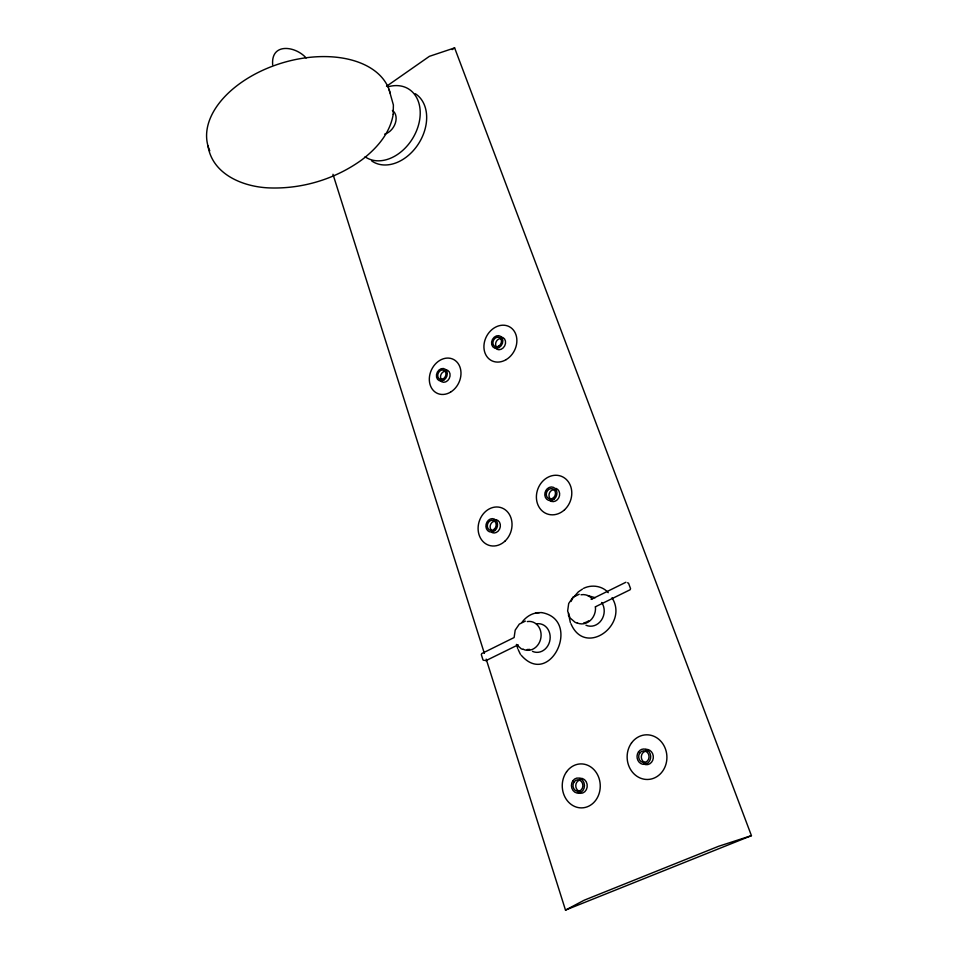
<?xml version="1.0" encoding="UTF-8"?>
<svg xmlns="http://www.w3.org/2000/svg" width="958" height="958" viewBox="0 0 958 958"><rect width="100%" height="100%" fill="white"/><g stroke="black" fill="none" stroke-linecap="round" stroke-linejoin="round"><path stroke-width="1.44" d="M393.199 114.289L393.391 104.985L388.96 89.274M568.525 615.874L568.597 613.192M393.175 114.493C390.05 133.318 376.722 148.406 362.052 159.675L361.968 159.746C336.019 178.607 303.818 188.594 271.761 187.984L271.665 187.972C245.164 187.672 212.568 175.422 207.958 145.844M570.992 601.468L573.483 596.762M522.158 622.053C526.122 616.748 532.432 612.653 539.21 612.749M573.962 596.822L578.297 591.9L582.524 589.05M386.517 86.292L429.4 56.33L454.619 47.9L751.431 835.651L565.495 910.1L486.185 659.128M452.176 49.612L454.619 47.9M565.495 910.1L584.224 900.197L718.632 846.273L751.431 835.651M525.379 621.095L519.308 624.113L515.2 630.125L514.111 637.549L481.766 653.548L481.323 654.613L483.012 659.978L483.91 660.385M579.183 594.235L572.92 597.361L568.693 603.492L567.639 611.024L570.046 617.946L575.267 622.437L576.979 622.88M591.146 599.409L625.885 582.26M518.146 644.818L485.742 660.745L484.844 660.337M595.301 606.845L630.101 589.769L630.556 588.655L628.532 583.171L627.526 582.787M583.578 588.344C591.625 584.368 602.283 585.757 608.258 592.679M535.953 612.737L541.785 612.569M523.128 649.285L521.356 648.901L516.362 644.411M542.132 612.665C582.189 620.317 550.096 688.706 521.116 655.116M587.697 595.517L595.169 597.72M306.141 57.971C295.555 45.96 270.803 42.427 272.671 64.785M612.006 597.792C629.202 624.712 585.182 657.404 570.944 623.73M518.17 649.56L520.326 654.182M332.977 174.284L484.377 653.416M568.968 616.066L570.369 622.556M517.116 645.836L517.631 648.41M392.409 110.457A13.544 9.903 -58.2 0 1 395.343 123.151A13.544 9.903 -58.2 0 1 384.697 134.12M209.766 150.777A94.854 58.414 -16.9 0 1 279.664 63.719A94.854 58.414 -16.9 0 1 390.134 93.034M415.329 93.716A40.068 29.47 -58.1 0 1 418.371 143.999A40.068 29.47 -58.1 0 1 371.728 160.944M387.918 86.843A40.308 29.53 -58.2 0 1 417.88 127.127A40.308 29.53 -58.2 0 1 365.082 156.789M527.295 621.574A14.538 12.49 -79.7 0 1 540.935 637.501A14.538 12.49 -79.7 0 1 523.284 649.32M536.42 623.85A14.406 12.418 -79.9 0 1 550.012 639.645A14.406 12.418 -79.9 0 1 532.48 651.344M529.63 649.368A13.699 11.771 -79.7 0 1 527.163 649.488M581.027 594.774A14.741 12.957 -78 0 1 592.128 598.834M595.445 606.881A14.741 12.957 -78 0 1 590.152 620.64A14.741 12.957 -78 0 1 577.123 622.916M601.684 602.474A14.598 12.885 -78.2 0 1 601.361 620.221A14.598 12.885 -78.2 0 1 585.961 625.227M588.631 620.832A13.891 12.214 -78 0 1 583.721 622.904M580.021 778.267A7.556 6.526 88.5 0 1 587.17 787.021A7.556 6.526 88.5 0 1 578.069 792.661M579.937 791.44A5.736 4.958 88.5 0 1 575.77 785.596A5.736 4.958 88.5 0 1 580.189 780.075M645.68 749.395A7.676 6.826 87.5 0 1 653.272 758.197A7.676 6.826 87.5 0 1 643.8 764.029M645.752 762.772A5.832 5.185 87.5 0 1 641.369 756.125A5.832 5.185 87.5 0 1 647.225 751.252M494.041 519.727A6.79 5.724 -72.3 0 1 500.304 526.792A6.79 5.724 -72.3 0 1 492.101 532.624M492.687 531.103A5.161 4.347 -72.3 0 1 490.34 525.271A5.161 4.347 -72.3 0 1 495.31 521.224M556.071 488.4A6.91 5.952 -69.2 0 1 558.754 497.825A6.91 5.952 -69.2 0 1 549.736 500.495M551.676 499.729A5.245 4.515 -69.2 0 1 549.377 493.202A5.245 4.515 -69.2 0 1 555.472 489.945M445.65 369.788A6.455 5.197 -65.1 0 1 449.23 378.53A6.455 5.197 -65.1 0 1 440.177 380.374M441.973 380.098A4.898 3.94 -65.1 0 1 441.195 374.147A4.898 3.94 -65.1 0 1 446.44 371.464M500.866 337.06A6.574 5.377 -62.2 0 1 504.698 345.862A6.574 5.377 -62.2 0 1 495.274 347.85M497.142 347.55A4.994 4.083 -62.2 0 1 496.28 341.539A4.994 4.083 -62.2 0 1 501.705 338.749M566.561 771.813A21.998 19.004 88.5 0 0 578.165 807.57A21.998 19.004 88.5 0 0 599.037 778.303A21.998 19.004 88.5 0 0 566.561 771.813M572.872 780.734A7.58 6.538 88.6 0 0 576.908 793.02A7.58 6.538 88.6 0 0 584.045 782.902A7.58 6.538 88.6 0 0 572.872 780.734M574.082 781.884A5.76 4.97 88.6 0 0 577.147 791.224A5.76 4.97 88.6 0 0 582.572 783.524A5.76 4.97 88.6 0 0 574.082 781.884M631.49 743.001A22.345 19.89 87.4 0 0 644.027 779.189A22.345 19.89 87.4 0 0 665.547 749.228A22.345 19.89 87.4 0 0 631.49 743.001M638.507 751.85A7.7 6.838 87.6 0 0 642.866 764.292A7.7 6.838 87.6 0 0 650.231 753.922A7.7 6.838 87.6 0 0 638.507 751.85M639.776 753.012A5.844 5.197 87.6 0 0 643.105 762.46A5.844 5.197 87.6 0 0 648.698 754.581A5.844 5.197 87.6 0 0 639.776 753.012M504.938 541.162A19.783 16.657 -72.3 0 0 502.1 508.015A19.783 16.657 -72.3 0 0 478.174 530.289A19.783 16.657 -72.3 0 0 504.938 541.162M495.118 530.421A6.814 5.724 -72.3 0 0 494.196 519.008A6.814 5.724 -72.3 0 0 485.934 526.637A6.814 5.724 -72.3 0 0 495.118 530.421M494.304 529.211A5.173 4.347 -72.3 0 0 493.609 520.529A5.173 4.347 -72.3 0 0 487.323 526.325A5.173 4.347 -72.3 0 0 494.304 529.211M564.549 509.776A20.118 17.328 -69.2 0 0 561.22 476.234A20.118 17.328 -69.2 0 0 536.492 499.13A20.118 17.328 -69.2 0 0 564.549 509.776M554.454 498.879A6.934 5.952 -69.2 0 0 553.377 487.323A6.934 5.952 -69.2 0 0 544.827 495.166A6.934 5.952 -69.2 0 0 554.454 498.879M553.592 497.657A5.269 4.527 -69.2 0 0 552.778 488.879A5.269 4.527 -69.2 0 0 546.276 494.831A5.269 4.527 -69.2 0 0 553.592 497.657M450.559 392.121A18.801 15.124 -65.1 0 0 455.361 360.603A18.801 15.124 -65.1 0 0 429.567 376.063A18.801 15.124 -65.1 0 0 450.559 392.121M443.686 380.206A6.467 5.197 -65.1 0 0 445.386 369.357A6.467 5.197 -65.1 0 0 436.501 374.638A6.467 5.197 -65.1 0 0 443.686 380.206M443.231 378.889A4.922 3.952 -65.1 0 0 444.536 370.65A4.922 3.952 -65.1 0 0 437.782 374.662A4.922 3.952 -65.1 0 0 443.231 378.889M506.195 359.609A19.16 15.663 -62.2 0 0 510.865 327.648A19.16 15.663 -62.2 0 0 484.137 343.671A19.16 15.663 -62.2 0 0 506.195 359.609M499.166 347.491A6.598 5.377 -62.2 0 0 500.818 336.486A6.598 5.377 -62.2 0 0 491.61 341.97A6.598 5.377 -62.2 0 0 499.166 347.491M498.687 346.173A5.018 4.083 -62.2 0 0 499.944 337.815A5.018 4.083 -62.2 0 0 492.951 341.97A5.018 4.083 -62.2 0 0 498.687 346.173"/></g></svg>
